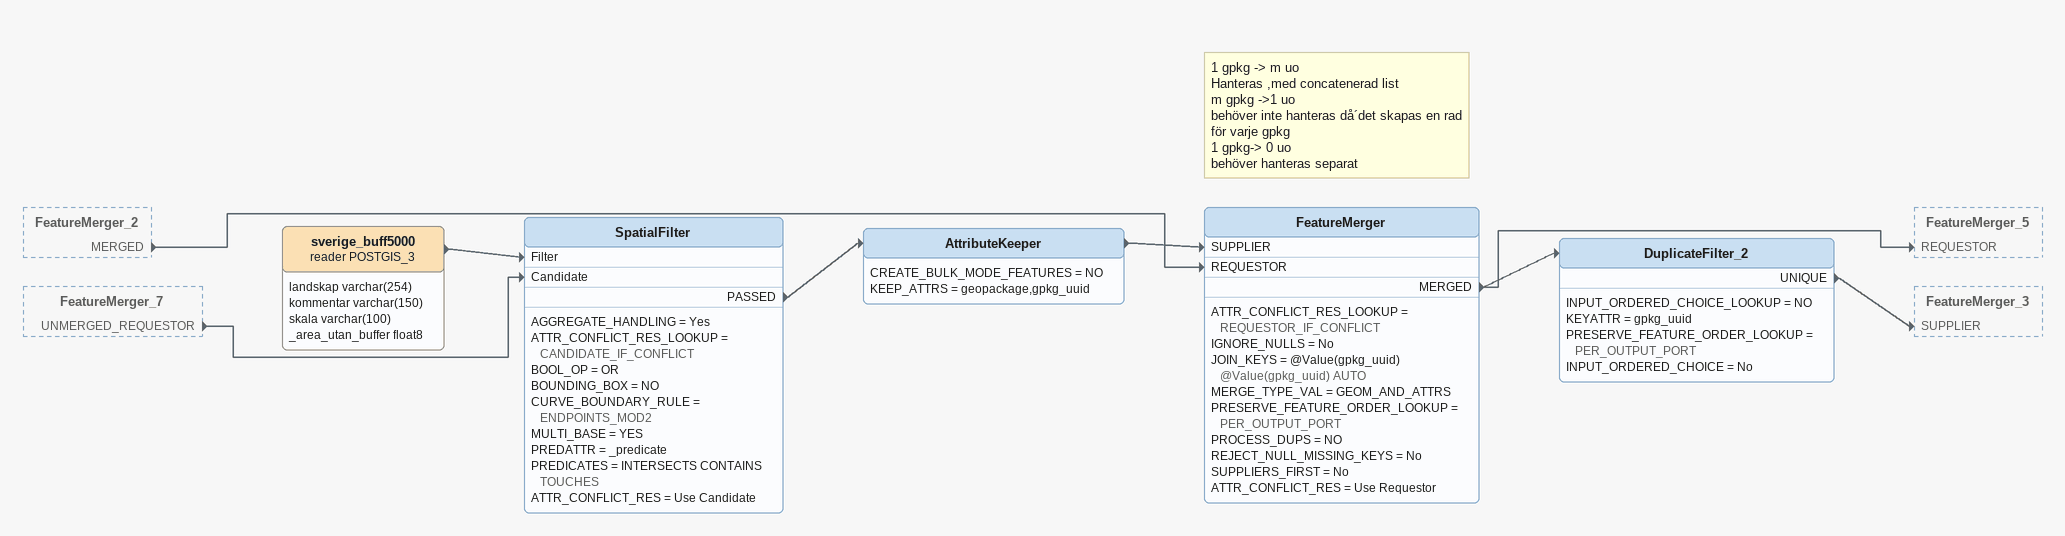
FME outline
FeatureMerger_2 [outside]
    MERGED -> FeatureMerger [REQUESTOR]
FeatureMerger_7 [outside]
    UNMERGED_REQUESTOR -> SpatialFilter [Candidate]
sverige_buff5000 (reader POSTGIS_3)
    attributes: landskap varchar(254), kommentar varchar(150), skala varchar(100), _area_utan_buffer float8
    -> SpatialFilter [Filter]
SpatialFilter
    AGGREGATE_HANDLING = Yes
    ATTR_CONFLICT_RES_LOOKUP = CANDIDATE_IF_CONFLICT
    BOOL_OP = OR
    BOUNDING_BOX = NO
    CURVE_BOUNDARY_RULE = ENDPOINTS_MOD2
    MULTI_BASE = YES
    PREDATTR = _predicate
    PREDICATES = INTERSECTS CONTAINS TOUCHES
    ATTR_CONFLICT_RES = Use Candidate
    PASSED -> AttributeKeeper
AttributeKeeper
    CREATE_BULK_MODE_FEATURES = NO
    KEEP_ATTRS = geopackage,gpkg_uuid
    -> FeatureMerger [SUPPLIER]
Note: 1 gpkg -> m uo / Hanteras ,med concatenerad list / m gpkg ->1 uo / behöver inte hanteras då´det skapas en rad för varje gpkg / 1 gpkg-> 0 uo / behöver hanteras separat
FeatureMerger
    ATTR_CONFLICT_RES_LOOKUP = REQUESTOR_IF_CONFLICT
    IGNORE_NULLS = No
    JOIN_KEYS = @Value(gpkg_uuid) @Value(gpkg_uuid) AUTO
    MERGE_TYPE_VAL = GEOM_AND_ATTRS
    PRESERVE_FEATURE_ORDER_LOOKUP = PER_OUTPUT_PORT
    PROCESS_DUPS = NO
    REJECT_NULL_MISSING_KEYS = No
    SUPPLIERS_FIRST = No
    ATTR_CONFLICT_RES = Use Requestor
    MERGED -> DuplicateFilter_2
    MERGED -> FeatureMerger_5 [REQUESTOR]
DuplicateFilter_2
    INPUT_ORDERED_CHOICE_LOOKUP = NO
    KEYATTR = gpkg_uuid
    PRESERVE_FEATURE_ORDER_LOOKUP = PER_OUTPUT_PORT
    INPUT_ORDERED_CHOICE = No
    UNIQUE -> FeatureMerger_3 [SUPPLIER]
